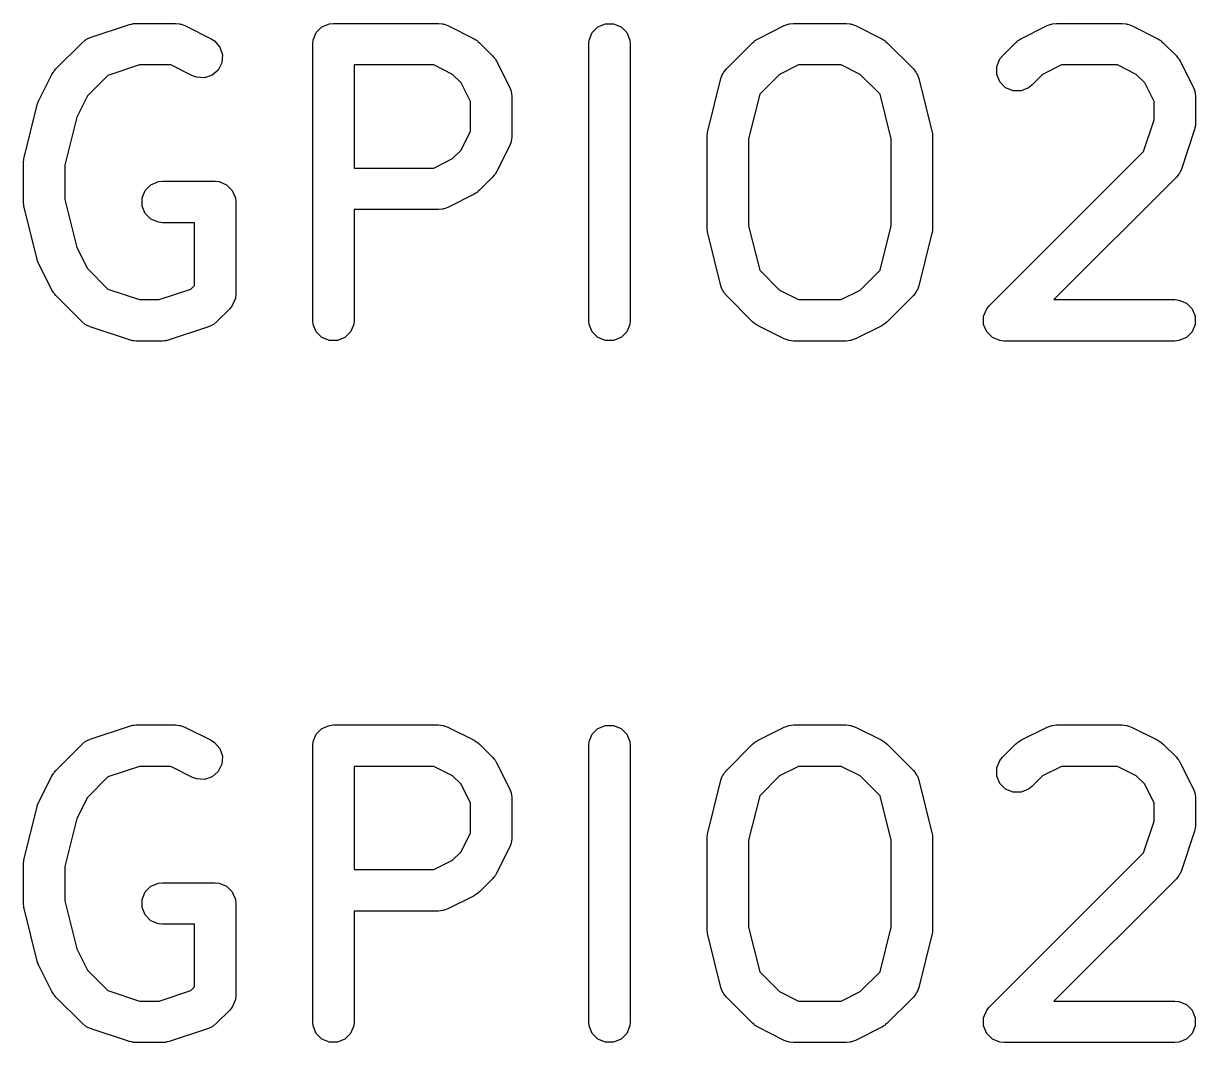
# Model space of a CAD drawing. Extents: x 19.8 to 98.9, y -129.1 to -67.1.
# Drawn here: x 74.288 to 78.533, y -120.41 to -116.72 of the extents above; entities that cross this region are included whole.
import ezdxf

# ---------------------------------------------------------------- set-up
doc = ezdxf.new("R2010")
doc.units = 0
doc.layers.add('BLACK', color=7, linetype='CONTINUOUS')

msp = doc.modelspace()

# ---------------------------------------------------------------- linework, layer by layer
at = {"layer": 'BLACK', "linetype": 'CONTINUOUS'}
for p, q in [((74.52998, -116.771287), (74.672836, -116.723668)), ((74.672836, -116.723668), (74.680091, -116.722018)), ((74.680091, -116.722018), (74.681922, -116.72126)), ((74.681922, -116.72126), (74.684575, -116.720998)), ((74.684575, -116.720998), (74.687173, -116.720408)), ((74.687173, -116.720408), (74.689147, -116.720548)), ((74.689147, -116.720548), (74.696554, -116.719819)), ((74.696554, -116.719819), (74.839411, -116.719819)), ((74.839411, -116.719819), (74.854043, -116.72126)), ((74.854043, -116.72126), (74.856532, -116.722291)), ((74.856532, -116.722291), (74.85922, -116.722482)), ((74.85922, -116.722482), (74.872952, -116.727737)), ((74.872952, -116.727737), (74.96819, -116.775356)), ((75.34848, -116.753151), (75.369172, -116.732459)), ((75.369172, -116.732459), (75.396208, -116.72126)), ((75.396208, -116.72126), (75.41084, -116.719819)), ((75.41084, -116.719819), (75.791792, -116.719819)), ((75.791792, -116.719819), (75.806424, -116.72126)), ((75.806424, -116.72126), (75.808913, -116.722291)), ((75.808913, -116.722291), (75.811601, -116.722482)), ((75.811601, -116.722482), (75.825333, -116.727737)), ((75.825333, -116.727737), (75.920571, -116.775356)), ((76.34848, -116.753151), (76.369172, -116.732459)), ((76.369172, -116.732459), (76.396208, -116.72126)), ((76.396208, -116.72126), (76.425472, -116.72126)), ((76.425472, -116.72126), (76.452508, -116.732459)), ((76.452508, -116.732459), (76.4732, -116.753151)), ((76.948727, -116.775356), (77.043965, -116.727737)), ((77.043965, -116.727737), (77.057696, -116.722482)), ((77.057696, -116.722482), (77.060385, -116.72229)), ((77.060385, -116.72229), (77.062874, -116.72126)), ((77.062874, -116.72126), (77.077506, -116.719819)), ((77.077506, -116.719819), (77.267982, -116.719819)), ((77.267982, -116.719819), (77.282614, -116.72126)), ((77.282614, -116.72126), (77.285103, -116.722291)), ((77.285103, -116.722291), (77.287791, -116.722482)), ((77.287791, -116.722482), (77.301523, -116.727737)), ((77.301523, -116.727737), (77.396761, -116.775356)), ((77.901108, -116.775356), (77.996346, -116.727737)), ((77.996346, -116.727737), (78.010077, -116.722482)), ((78.010077, -116.722482), (78.012766, -116.72229)), ((78.012766, -116.72229), (78.015255, -116.72126)), ((78.015255, -116.72126), (78.029887, -116.719819)), ((78.029887, -116.719819), (78.267982, -116.719819)), ((78.267982, -116.719819), (78.282614, -116.72126)), ((78.282614, -116.72126), (78.285103, -116.722291)), ((78.285103, -116.722291), (78.287791, -116.722482)), ((78.287791, -116.722482), (78.301523, -116.727737)), ((78.301523, -116.727737), (78.396761, -116.775356)), ((74.500664, -116.789405), (74.512029, -116.780077)), ((74.512029, -116.780077), (74.514519, -116.779045)), ((74.514519, -116.779045), (74.516554, -116.777281)), ((74.516554, -116.777281), (74.52998, -116.771287)), ((74.96819, -116.775356), (74.980633, -116.783188)), ((74.980633, -116.783188), (74.999806, -116.805296)), ((75.33584, -116.794819), (75.337281, -116.780187)), ((75.337281, -116.780187), (75.34848, -116.753151)), ((75.920571, -116.775356), (75.92687, -116.77932)), ((75.92687, -116.77932), (75.928698, -116.780078)), ((75.928698, -116.780078), (75.930754, -116.781766)), ((75.930754, -116.781766), (75.933014, -116.783188)), ((75.933014, -116.783188), (75.934313, -116.784686)), ((75.934313, -116.784686), (75.940063, -116.789405)), ((76.33584, -116.794819), (76.337281, -116.780187)), ((76.337281, -116.780187), (76.34848, -116.753151)), ((76.4732, -116.753151), (76.484399, -116.780187)), ((76.484399, -116.780187), (76.48584, -116.794819)), ((76.929235, -116.789405), (76.934985, -116.784684)), ((76.934985, -116.784684), (76.936284, -116.783188)), ((76.936284, -116.783188), (76.938538, -116.781768)), ((76.938538, -116.781768), (76.9406, -116.780077)), ((76.9406, -116.780077), (76.942432, -116.779318)), ((76.942432, -116.779318), (76.948727, -116.775356)), ((77.396761, -116.775356), (77.40306, -116.77932)), ((77.40306, -116.77932), (77.404888, -116.780078)), ((77.404888, -116.780078), (77.406944, -116.781766)), ((77.406944, -116.781766), (77.409204, -116.783188)), ((77.409204, -116.783188), (77.410503, -116.784686)), ((77.410503, -116.784686), (77.416253, -116.789405)), ((77.881616, -116.789405), (77.887365, -116.784686)), ((77.887365, -116.784686), (77.888665, -116.783188)), ((77.888665, -116.783188), (77.890924, -116.781766)), ((77.890924, -116.781766), (77.892981, -116.780078)), ((77.892981, -116.780078), (77.894808, -116.77932)), ((77.894808, -116.77932), (77.901108, -116.775356)), ((78.396761, -116.775356), (78.40306, -116.77932)), ((78.40306, -116.77932), (78.404888, -116.780078)), ((78.404888, -116.780078), (78.406944, -116.781766)), ((78.406944, -116.781766), (78.409204, -116.783188)), ((78.409204, -116.783188), (78.410503, -116.784686)), ((78.410503, -116.784686), (78.416253, -116.789405)), ((74.405426, -116.884643), (74.500664, -116.789405)), ((74.999806, -116.805296), (75.00906, -116.833057)), ((75.33584, -117.794819), (75.33584, -116.794819)), ((75.940063, -116.789405), (75.987682, -116.837024)), ((76.33584, -117.794819), (76.33584, -116.794819)), ((76.48584, -116.794819), (76.48584, -117.794819)), ((76.833997, -116.884643), (76.929235, -116.789405)), ((77.416253, -116.789405), (77.511491, -116.884643)), ((77.833997, -116.837024), (77.881616, -116.789405)), ((78.416253, -116.789405), (78.463872, -116.837024)), ((74.708724, -116.869819), (74.594211, -116.90799)), ((74.821706, -116.869819), (74.708724, -116.869819)), ((74.901108, -116.90952), (74.821706, -116.869819)), ((75.006986, -116.862247), (74.993898, -116.888422)), ((75.00906, -116.833057), (75.006986, -116.862247)), ((75.774087, -116.869819), (75.48584, -116.869819)), ((75.48584, -116.869819), (75.48584, -117.243628)), ((75.842603, -116.904077), (75.774087, -116.869819)), ((75.987682, -116.837024), (75.9924, -116.842773)), ((75.9924, -116.842773), (75.993899, -116.844073)), ((75.993899, -116.844073), (75.99532, -116.846332)), ((75.99532, -116.846332), (75.997009, -116.848389)), ((75.997009, -116.848389), (75.997766, -116.850216)), ((75.997766, -116.850216), (76.001731, -116.856516)), ((76.001731, -116.856516), (76.04935, -116.951754)), ((77.095211, -116.869819), (77.026695, -116.904077)), ((77.250277, -116.869819), (77.095211, -116.869819)), ((77.318793, -116.904077), (77.250277, -116.869819)), ((77.813471, -116.875426), (77.82467, -116.848389)), ((77.82467, -116.848389), (77.833997, -116.837024)), ((78.047592, -116.869819), (77.979076, -116.904077)), ((78.250277, -116.869819), (78.047592, -116.869819)), ((78.318793, -116.904077), (78.250277, -116.869819)), ((78.463872, -116.837024), (78.46859, -116.842773)), ((78.46859, -116.842773), (78.470089, -116.844073)), ((78.470089, -116.844073), (78.47151, -116.846332)), ((78.47151, -116.846332), (78.473199, -116.848389)), ((78.473199, -116.848389), (78.473956, -116.850216)), ((78.473956, -116.850216), (78.477921, -116.856516)), ((78.477921, -116.856516), (78.52554, -116.951754)), ((74.343758, -116.999373), (74.391377, -116.904135)), ((74.391377, -116.904135), (74.395341, -116.897835)), ((74.395341, -116.897835), (74.396099, -116.896008)), ((74.396099, -116.896008), (74.397787, -116.893951)), ((74.397787, -116.893951), (74.399209, -116.891692)), ((74.399209, -116.891692), (74.400707, -116.890392)), ((74.400707, -116.890392), (74.405426, -116.884643)), ((74.594211, -116.90799), (74.520098, -116.982103)), ((74.914839, -116.914775), (74.901108, -116.90952)), ((74.971791, -116.907595), (74.944029, -116.916849)), ((74.993898, -116.888422), (74.971791, -116.907595)), ((75.87301, -116.934484), (75.842603, -116.904077)), ((76.814269, -116.919486), (76.819216, -116.90564)), ((76.819216, -116.90564), (76.822536, -116.901158)), ((76.822536, -116.901158), (76.82467, -116.896008)), ((76.82467, -116.896008), (76.833997, -116.884643)), ((77.026695, -116.904077), (76.954752, -116.976019)), ((77.390735, -116.976019), (77.318793, -116.904077)), ((77.511491, -116.884643), (77.520819, -116.896008)), ((77.520819, -116.896008), (77.522953, -116.901161)), ((77.522953, -116.901161), (77.526272, -116.90564)), ((77.526272, -116.90564), (77.531219, -116.919486)), ((77.813471, -116.904688), (77.813471, -116.875426)), ((77.82467, -116.931725), (77.813471, -116.904688)), ((77.979076, -116.904077), (77.940063, -116.94309)), ((78.3492, -116.934484), (78.318793, -116.904077)), ((74.944029, -116.916849), (74.914839, -116.914775)), ((75.907268, -117.003), (75.87301, -116.934484)), ((76.04935, -116.951754), (76.054605, -116.965485)), ((76.76665, -117.109962), (76.814269, -116.919486)), ((77.531219, -116.919486), (77.578838, -117.109962)), ((77.845362, -116.952417), (77.82467, -116.931725)), ((77.872399, -116.963616), (77.845362, -116.952417)), ((77.928698, -116.952417), (77.901661, -116.963616)), ((77.940063, -116.94309), (77.928698, -116.952417)), ((78.383458, -117.003), (78.3492, -116.934484)), ((78.52554, -116.951754), (78.530795, -116.965485)), ((74.520098, -116.982103), (74.481604, -117.05909)), ((76.054605, -116.965485), (76.054796, -116.968174)), ((76.054796, -116.968174), (76.055827, -116.970663)), ((76.055827, -116.970663), (76.057268, -116.985295)), ((76.057268, -116.985295), (76.057268, -117.128152)), ((76.954752, -116.976019), (76.914411, -117.137386)), ((77.431077, -117.137386), (77.390735, -116.976019)), ((77.901661, -116.963616), (77.872399, -116.963616)), ((78.530795, -116.965485), (78.530986, -116.968174)), ((78.530986, -116.968174), (78.532017, -116.970663)), ((78.532017, -116.970663), (78.533458, -116.985295)), ((78.533458, -116.985295), (78.533458, -117.080533)), ((74.29046, -117.2052), (74.338079, -117.014724)), ((74.338079, -117.014724), (74.338464, -117.013644)), ((74.338464, -117.013644), (74.338503, -117.013105)), ((74.338503, -117.013105), (74.34084, -117.006997)), ((74.34084, -117.006997), (74.343026, -117.000878)), ((74.343026, -117.000878), (74.343348, -117.000442)), ((74.343348, -117.000442), (74.343758, -116.999373)), ((75.907268, -117.110447), (75.907268, -117.003)), ((78.383458, -117.068363), (78.383458, -117.003)), ((74.481604, -117.05909), (74.438221, -117.232624)), ((78.345286, -117.182876), (78.383458, -117.068363)), ((78.533458, -117.080533), (78.532728, -117.087939)), ((75.87301, -117.178963), (75.907268, -117.110447)), ((76.764411, -117.128152), (76.764662, -117.125598)), ((76.7645, -117.124506), (76.765309, -117.119032)), ((76.764662, -117.125598), (76.7645, -117.124506)), ((76.765309, -117.119032), (76.765852, -117.11352)), ((76.765852, -117.11352), (76.766274, -117.112498)), ((76.766274, -117.112498), (76.76665, -117.109962)), ((77.578838, -117.109962), (77.579213, -117.112498)), ((77.579213, -117.112498), (77.579636, -117.11352)), ((77.579636, -117.11352), (77.580178, -117.119032)), ((77.580178, -117.119032), (77.580988, -117.124506)), ((77.580988, -117.124506), (77.580825, -117.125598)), ((77.580825, -117.125598), (77.581077, -117.128152)), ((78.529609, -117.104251), (78.48199, -117.247107)), ((78.531258, -117.096995), (78.529609, -117.104251)), ((78.532017, -117.095165), (78.531258, -117.096995)), ((78.532278, -117.092511), (78.532017, -117.095165)), ((78.532869, -117.089914), (78.532278, -117.092511)), ((78.532728, -117.087939), (78.532869, -117.089914)), ((76.04935, -117.161693), (76.001731, -117.256931)), ((76.054605, -117.147962), (76.04935, -117.161693)), ((76.054796, -117.145272), (76.054605, -117.147962)), ((76.055827, -117.142784), (76.054796, -117.145272)), ((76.057268, -117.128152), (76.055827, -117.142784)), ((76.764411, -117.461485), (76.764411, -117.128152)), ((76.914411, -117.137386), (76.914411, -117.452251)), ((77.431077, -117.452251), (77.431077, -117.137386)), ((77.581077, -117.128152), (77.581077, -117.461485)), ((74.289119, -117.21427), (74.289662, -117.208758)), ((74.289662, -117.208758), (74.290084, -117.207736)), ((74.290084, -117.207736), (74.29046, -117.2052)), ((75.774087, -117.243628), (75.842603, -117.20937)), ((75.842603, -117.20937), (75.87301, -117.178963)), ((77.786378, -117.741786), (78.345286, -117.182876)), ((74.288221, -117.22339), (74.288472, -117.220836)), ((74.288221, -117.366247), (74.288221, -117.22339)), ((74.28831, -117.219744), (74.289119, -117.21427)), ((74.288472, -117.220836), (74.28831, -117.219744)), ((74.438221, -117.232624), (74.438221, -117.357013)), ((75.48584, -117.243628), (75.774087, -117.243628)), ((78.48199, -117.247107), (78.475996, -117.260533)), ((74.750124, -117.303887), (74.77716, -117.292688)), ((74.77716, -117.292688), (74.791792, -117.291247)), ((74.791792, -117.291247), (74.982268, -117.291247)), ((74.982268, -117.291247), (74.9969, -117.292688)), ((74.9969, -117.292688), (75.023936, -117.303887)), ((75.987682, -117.276423), (75.940063, -117.324042)), ((75.9924, -117.270673), (75.987682, -117.276423)), ((75.993899, -117.269374), (75.9924, -117.270673)), ((75.99532, -117.267114), (75.993899, -117.269374)), ((75.997009, -117.265058), (75.99532, -117.267114)), ((75.997766, -117.26323), (75.997009, -117.265058)), ((76.001731, -117.256931), (75.997766, -117.26323)), ((78.463872, -117.276423), (78.020477, -117.719819)), ((78.4732, -117.265058), (78.463872, -117.276423)), ((78.474231, -117.262567), (78.4732, -117.265058)), ((78.475996, -117.260533), (78.474231, -117.262567)), ((74.718233, -117.351615), (74.729432, -117.324579)), ((74.729432, -117.324579), (74.750124, -117.303887)), ((75.023936, -117.303887), (75.044628, -117.324579)), ((75.044628, -117.324579), (75.055827, -117.351615)), ((75.920571, -117.338091), (75.825333, -117.38571)), ((75.92687, -117.334126), (75.920571, -117.338091)), ((75.928698, -117.333369), (75.92687, -117.334126)), ((75.930754, -117.33168), (75.928698, -117.333369)), ((75.933014, -117.330259), (75.930754, -117.33168)), ((75.934313, -117.32876), (75.933014, -117.330259)), ((75.940063, -117.324042), (75.934313, -117.32876)), ((74.288472, -117.3688), (74.288221, -117.366247)), ((74.28831, -117.369893), (74.288472, -117.3688)), ((74.289119, -117.375366), (74.28831, -117.369893)), ((74.289662, -117.380879), (74.289119, -117.375366)), ((74.438221, -117.357013), (74.481604, -117.530547)), ((74.718233, -117.380879), (74.718233, -117.351615)), ((75.055827, -117.351615), (75.057268, -117.366247)), ((75.057268, -117.366247), (75.057268, -117.69958)), ((74.290084, -117.3819), (74.289662, -117.380879)), ((74.29046, -117.384437), (74.290084, -117.3819)), ((74.338079, -117.574913), (74.29046, -117.384437)), ((74.729432, -117.407915), (74.718233, -117.380879)), ((74.750124, -117.428607), (74.729432, -117.407915)), ((75.791792, -117.393628), (75.48584, -117.393628)), ((75.48584, -117.393628), (75.48584, -117.794819)), ((75.806424, -117.392187), (75.791792, -117.393628)), ((75.808913, -117.391155), (75.806424, -117.392187)), ((75.811601, -117.390965), (75.808913, -117.391155)), ((75.825333, -117.38571), (75.811601, -117.390965)), ((74.77716, -117.439806), (74.750124, -117.428607)), ((74.791792, -117.441247), (74.77716, -117.439806)), ((74.907268, -117.441247), (74.791792, -117.441247)), ((74.907268, -117.668514), (74.907268, -117.441247)), ((76.764662, -117.464038), (76.764411, -117.461485)), ((76.7645, -117.465131), (76.764662, -117.464038)), ((76.765309, -117.470604), (76.7645, -117.465131)), ((76.914411, -117.452251), (76.954752, -117.613617)), ((77.390735, -117.613617), (77.431077, -117.452251)), ((77.580988, -117.465131), (77.580178, -117.470604)), ((77.581077, -117.461485), (77.580825, -117.464038)), ((77.580825, -117.464038), (77.580988, -117.465131)), ((76.765852, -117.476117), (76.765309, -117.470604)), ((76.766274, -117.477138), (76.765852, -117.476117)), ((76.76665, -117.479675), (76.766274, -117.477138)), ((76.814269, -117.670151), (76.76665, -117.479675)), ((77.578838, -117.479675), (77.531219, -117.670151)), ((77.579213, -117.477138), (77.578838, -117.479675)), ((77.579636, -117.476117), (77.579213, -117.477138)), ((77.580178, -117.470604), (77.579636, -117.476117)), ((74.481604, -117.530547), (74.520098, -117.607534)), ((74.338464, -117.575992), (74.338079, -117.574913)), ((74.338503, -117.576532), (74.338464, -117.575992)), ((74.34083, -117.582613), (74.338503, -117.576532)), ((74.343026, -117.588759), (74.34083, -117.582613)), ((74.343348, -117.589194), (74.343026, -117.588759)), ((74.343758, -117.590264), (74.343348, -117.589194)), ((74.391377, -117.685502), (74.343758, -117.590264)), ((74.520098, -117.607534), (74.594211, -117.681648)), ((76.954752, -117.613617), (77.026695, -117.685561)), ((77.318792, -117.685561), (77.390735, -117.613617)), ((74.894135, -117.681647), (74.907268, -117.668514)), ((76.819216, -117.683997), (76.814269, -117.670151)), ((77.531219, -117.670151), (77.526272, -117.683997)), ((74.39534, -117.691798), (74.391377, -117.685502)), ((74.396098, -117.693628), (74.39534, -117.691798)), ((74.397787, -117.695686), (74.396098, -117.693628)), ((74.399209, -117.697945), (74.397787, -117.695686)), ((74.400707, -117.699244), (74.399209, -117.697945)), ((74.405426, -117.704994), (74.400707, -117.699244)), ((74.500664, -117.800233), (74.405426, -117.704994)), ((74.594211, -117.681648), (74.708724, -117.719819)), ((74.708724, -117.719819), (74.779622, -117.719819)), ((74.779622, -117.719819), (74.894135, -117.681647)), ((75.055827, -117.714212), (75.052367, -117.722565)), ((75.057268, -117.69958), (75.055827, -117.714212)), ((76.822535, -117.688476), (76.819216, -117.683997)), ((76.824669, -117.693628), (76.822535, -117.688476)), ((76.833997, -117.704994), (76.824669, -117.693628)), ((76.929235, -117.800233), (76.833997, -117.704994)), ((77.026695, -117.685561), (77.095211, -117.719819)), ((77.095211, -117.719819), (77.250277, -117.719819)), ((77.250277, -117.719819), (77.318792, -117.685561)), ((77.511492, -117.704993), (77.416253, -117.800233)), ((77.520819, -117.693628), (77.511492, -117.704993)), ((77.522952, -117.688476), (77.520819, -117.693628)), ((77.526272, -117.683997), (77.522952, -117.688476)), ((78.020477, -117.719819), (78.458458, -117.719819)), ((78.458458, -117.719819), (78.47309, -117.72126)), ((75.035301, -117.752613), (74.987683, -117.800232)), ((75.044629, -117.741247), (75.035301, -117.752613)), ((75.052367, -117.722565), (75.044629, -117.741247)), ((77.765852, -117.780187), (77.777051, -117.753151)), ((77.777051, -117.753151), (77.786378, -117.741786)), ((78.47309, -117.72126), (78.500126, -117.732459)), ((78.500126, -117.732459), (78.520818, -117.753151)), ((78.520818, -117.753151), (78.532017, -117.780187)), ((74.512029, -117.809561), (74.500664, -117.800233)), ((74.987683, -117.800232), (74.976317, -117.80956)), ((75.337281, -117.809451), (75.33584, -117.794819)), ((75.48584, -117.794819), (75.484399, -117.809451)), ((76.337281, -117.809451), (76.33584, -117.794819)), ((76.48584, -117.794819), (76.484399, -117.809451)), ((76.934985, -117.804953), (76.929235, -117.800233)), ((76.936284, -117.80645), (76.934985, -117.804953)), ((77.410503, -117.804951), (77.409204, -117.80645)), ((77.416253, -117.800233), (77.410503, -117.804951)), ((77.765852, -117.809451), (77.765852, -117.780187)), ((78.532017, -117.780187), (78.532017, -117.809451)), ((74.514519, -117.810592), (74.512029, -117.809561)), ((74.516554, -117.812357), (74.514519, -117.810592)), ((74.52998, -117.818351), (74.516554, -117.812357)), ((74.672836, -117.86597), (74.52998, -117.818351)), ((74.958366, -117.818351), (74.815509, -117.86597)), ((74.971791, -117.812357), (74.958366, -117.818351)), ((74.973826, -117.810591), (74.971791, -117.812357)), ((74.976317, -117.80956), (74.973826, -117.810591)), ((75.34848, -117.836487), (75.337281, -117.809451)), ((75.369172, -117.857179), (75.34848, -117.836487)), ((75.4732, -117.836487), (75.452508, -117.857179)), ((75.484399, -117.809451), (75.4732, -117.836487)), ((76.34848, -117.836487), (76.337281, -117.809451)), ((76.369172, -117.857179), (76.34848, -117.836487)), ((76.4732, -117.836487), (76.452508, -117.857179)), ((76.484399, -117.809451), (76.4732, -117.836487)), ((76.938538, -117.807869), (76.936284, -117.80645)), ((76.9406, -117.809561), (76.938538, -117.807869)), ((76.942432, -117.810319), (76.9406, -117.809561)), ((76.948727, -117.814282), (76.942432, -117.810319)), ((77.043965, -117.861901), (76.948727, -117.814282)), ((77.396761, -117.814282), (77.301523, -117.861901)), ((77.40306, -117.810317), (77.396761, -117.814282)), ((77.404888, -117.80956), (77.40306, -117.810317)), ((77.406944, -117.807871), (77.404888, -117.80956)), ((77.409204, -117.80645), (77.406944, -117.807871)), ((77.777051, -117.836487), (77.765852, -117.809451)), ((77.797743, -117.857179), (77.777051, -117.836487)), ((78.520818, -117.836487), (78.500126, -117.857179)), ((78.532017, -117.809451), (78.520818, -117.836487)), ((74.680091, -117.867619), (74.672836, -117.86597)), ((74.681922, -117.868378), (74.680091, -117.867619)), ((74.684575, -117.868639), (74.681922, -117.868378)), ((74.687173, -117.86923), (74.684575, -117.868639)), ((74.689147, -117.869089), (74.687173, -117.86923)), ((74.696554, -117.869819), (74.689147, -117.869089)), ((74.791792, -117.869819), (74.696554, -117.869819)), ((74.799197, -117.869089), (74.791792, -117.869819)), ((74.801172, -117.86923), (74.799197, -117.869089)), ((74.803769, -117.868639), (74.801172, -117.86923)), ((74.806424, -117.868378), (74.803769, -117.868639)), ((74.808255, -117.867619), (74.806424, -117.868378)), ((74.815509, -117.86597), (74.808255, -117.867619)), ((75.396208, -117.868378), (75.369172, -117.857179)), ((75.425472, -117.868378), (75.396208, -117.868378)), ((75.452508, -117.857179), (75.425472, -117.868378)), ((76.396208, -117.868378), (76.369172, -117.857179)), ((76.425472, -117.868378), (76.396208, -117.868378)), ((76.452508, -117.857179), (76.425472, -117.868378)), ((77.057696, -117.867156), (77.043965, -117.861901)), ((77.060385, -117.867347), (77.057696, -117.867156)), ((77.062874, -117.868378), (77.060385, -117.867347)), ((77.077506, -117.869819), (77.062874, -117.868378)), ((77.267982, -117.869819), (77.077506, -117.869819)), ((77.282614, -117.868378), (77.267982, -117.869819)), ((77.285103, -117.867346), (77.282614, -117.868378)), ((77.287791, -117.867156), (77.285103, -117.867346)), ((77.301523, -117.861901), (77.287791, -117.867156)), ((77.824779, -117.868378), (77.797743, -117.857179)), ((77.839411, -117.869819), (77.824779, -117.868378)), ((78.458458, -117.869819), (77.839411, -117.869819)), ((78.47309, -117.868378), (78.458458, -117.869819)), ((78.500126, -117.857179), (78.47309, -117.868378)), ((74.52998, -119.311287), (74.672836, -119.263668)), ((74.672836, -119.263668), (74.680091, -119.262018)), ((74.680091, -119.262018), (74.681922, -119.26126)), ((74.681922, -119.26126), (74.684575, -119.260998)), ((74.684575, -119.260998), (74.687173, -119.260408)), ((74.687173, -119.260408), (74.689147, -119.260548)), ((74.689147, -119.260548), (74.696554, -119.259819)), ((74.696554, -119.259819), (74.839411, -119.259819)), ((74.839411, -119.259819), (74.854043, -119.26126)), ((74.854043, -119.26126), (74.856532, -119.262291)), ((74.856532, -119.262291), (74.85922, -119.262482)), ((74.85922, -119.262482), (74.872952, -119.267737)), ((74.872952, -119.267737), (74.96819, -119.315356)), ((75.34848, -119.293151), (75.369172, -119.272459)), ((75.369172, -119.272459), (75.396208, -119.26126)), ((75.396208, -119.26126), (75.41084, -119.259819)), ((75.41084, -119.259819), (75.791792, -119.259819)), ((75.791792, -119.259819), (75.806424, -119.26126)), ((75.806424, -119.26126), (75.808913, -119.262291)), ((75.808913, -119.262291), (75.811601, -119.262482)), ((75.811601, -119.262482), (75.825333, -119.267737)), ((75.825333, -119.267737), (75.920571, -119.315356)), ((76.34848, -119.293151), (76.369172, -119.272459)), ((76.369172, -119.272459), (76.396208, -119.26126)), ((76.396208, -119.26126), (76.425472, -119.26126)), ((76.425472, -119.26126), (76.452508, -119.272459)), ((76.452508, -119.272459), (76.4732, -119.293151)), ((76.948727, -119.315356), (77.043965, -119.267737)), ((77.043965, -119.267737), (77.057696, -119.262482)), ((77.057696, -119.262482), (77.060385, -119.26229)), ((77.060385, -119.26229), (77.062874, -119.26126)), ((77.062874, -119.26126), (77.077506, -119.259819)), ((77.077506, -119.259819), (77.267982, -119.259819)), ((77.267982, -119.259819), (77.282614, -119.26126)), ((77.282614, -119.26126), (77.285103, -119.262291)), ((77.285103, -119.262291), (77.287791, -119.262482)), ((77.287791, -119.262482), (77.301523, -119.267737)), ((77.301523, -119.267737), (77.396761, -119.315356)), ((77.901108, -119.315356), (77.996346, -119.267737)), ((77.996346, -119.267737), (78.010077, -119.262482)), ((78.010077, -119.262482), (78.012766, -119.26229)), ((78.012766, -119.26229), (78.015255, -119.26126)), ((78.015255, -119.26126), (78.029887, -119.259819)), ((78.029887, -119.259819), (78.267982, -119.259819)), ((78.267982, -119.259819), (78.282614, -119.26126)), ((78.282614, -119.26126), (78.285103, -119.262291)), ((78.285103, -119.262291), (78.287791, -119.262482)), ((78.287791, -119.262482), (78.301523, -119.267737)), ((78.301523, -119.267737), (78.396761, -119.315356)), ((74.405426, -119.424643), (74.500664, -119.329405)), ((74.500664, -119.329405), (74.512029, -119.320077)), ((74.512029, -119.320077), (74.514519, -119.319045)), ((74.514519, -119.319045), (74.516554, -119.317281)), ((74.516554, -119.317281), (74.52998, -119.311287)), ((74.96819, -119.315356), (74.980633, -119.323188)), ((74.980633, -119.323188), (74.999806, -119.345296)), ((75.33584, -119.334819), (75.337281, -119.320187)), ((75.337281, -119.320187), (75.34848, -119.293151)), ((75.920571, -119.315356), (75.92687, -119.31932)), ((75.92687, -119.31932), (75.928698, -119.320078)), ((75.928698, -119.320078), (75.930754, -119.321766)), ((75.930754, -119.321766), (75.933014, -119.323188)), ((75.933014, -119.323188), (75.934313, -119.324686)), ((75.934313, -119.324686), (75.940063, -119.329405)), ((75.940063, -119.329405), (75.987682, -119.377024)), ((76.33584, -119.334819), (76.337281, -119.320187)), ((76.337281, -119.320187), (76.34848, -119.293151)), ((76.4732, -119.293151), (76.484399, -119.320187)), ((76.484399, -119.320187), (76.48584, -119.334819)), ((76.833997, -119.424643), (76.929235, -119.329405)), ((76.929235, -119.329405), (76.934985, -119.324684)), ((76.934985, -119.324684), (76.936284, -119.323188)), ((76.936284, -119.323188), (76.938538, -119.321768)), ((76.938538, -119.321768), (76.9406, -119.320077)), ((76.9406, -119.320077), (76.942432, -119.319318)), ((76.942432, -119.319318), (76.948727, -119.315356)), ((77.396761, -119.315356), (77.40306, -119.31932)), ((77.40306, -119.31932), (77.404888, -119.320078)), ((77.404888, -119.320078), (77.406944, -119.321766)), ((77.406944, -119.321766), (77.409204, -119.323188)), ((77.409204, -119.323188), (77.410503, -119.324686)), ((77.410503, -119.324686), (77.416253, -119.329405)), ((77.416253, -119.329405), (77.511491, -119.424643)), ((77.833997, -119.377024), (77.881616, -119.329405)), ((77.881616, -119.329405), (77.887365, -119.324686)), ((77.887365, -119.324686), (77.888665, -119.323188)), ((77.888665, -119.323188), (77.890924, -119.321766)), ((77.890924, -119.321766), (77.892981, -119.320078)), ((77.892981, -119.320078), (77.894808, -119.31932)), ((77.894808, -119.31932), (77.901108, -119.315356)), ((78.396761, -119.315356), (78.40306, -119.31932)), ((78.40306, -119.31932), (78.404888, -119.320078)), ((78.404888, -119.320078), (78.406944, -119.321766)), ((78.406944, -119.321766), (78.409204, -119.323188)), ((78.409204, -119.323188), (78.410503, -119.324686)), ((78.410503, -119.324686), (78.416253, -119.329405)), ((78.416253, -119.329405), (78.463872, -119.377024)), ((74.999806, -119.345296), (75.00906, -119.373057)), ((75.00906, -119.373057), (75.006986, -119.402247)), ((75.33584, -120.334819), (75.33584, -119.334819)), ((76.33584, -120.334819), (76.33584, -119.334819)), ((76.48584, -119.334819), (76.48584, -120.334819)), ((74.708724, -119.409819), (74.594211, -119.44799)), ((74.821706, -119.409819), (74.708724, -119.409819)), ((74.901108, -119.44952), (74.821706, -119.409819)), ((75.006986, -119.402247), (74.993898, -119.428422)), ((75.774087, -119.409819), (75.48584, -119.409819)), ((75.48584, -119.409819), (75.48584, -119.783628)), ((75.842603, -119.444077), (75.774087, -119.409819)), ((75.987682, -119.377024), (75.9924, -119.382773)), ((75.9924, -119.382773), (75.993899, -119.384073)), ((75.993899, -119.384073), (75.99532, -119.386332)), ((75.99532, -119.386332), (75.997009, -119.388389)), ((75.997009, -119.388389), (75.997766, -119.390216)), ((75.997766, -119.390216), (76.001731, -119.396516)), ((76.001731, -119.396516), (76.04935, -119.491754)), ((77.095211, -119.409819), (77.026695, -119.444077)), ((77.250277, -119.409819), (77.095211, -119.409819)), ((77.318793, -119.444077), (77.250277, -119.409819)), ((77.813471, -119.415426), (77.82467, -119.388389)), ((77.813471, -119.444688), (77.813471, -119.415426)), ((77.82467, -119.388389), (77.833997, -119.377024)), ((78.047592, -119.409819), (77.979076, -119.444077)), ((78.250277, -119.409819), (78.047592, -119.409819)), ((78.318793, -119.444077), (78.250277, -119.409819)), ((78.463872, -119.377024), (78.46859, -119.382773)), ((78.46859, -119.382773), (78.470089, -119.384073)), ((78.470089, -119.384073), (78.47151, -119.386332)), ((78.47151, -119.386332), (78.473199, -119.388389)), ((78.473199, -119.388389), (78.473956, -119.390216)), ((78.473956, -119.390216), (78.477921, -119.396516)), ((78.477921, -119.396516), (78.52554, -119.491754)), ((74.343758, -119.539373), (74.391377, -119.444135)), ((74.391377, -119.444135), (74.395341, -119.437835)), ((74.395341, -119.437835), (74.396099, -119.436008)), ((74.396099, -119.436008), (74.397787, -119.433951)), ((74.397787, -119.433951), (74.399209, -119.431692)), ((74.399209, -119.431692), (74.400707, -119.430392)), ((74.400707, -119.430392), (74.405426, -119.424643)), ((74.594211, -119.44799), (74.520098, -119.522103)), ((74.914839, -119.454775), (74.901108, -119.44952)), ((74.944029, -119.456849), (74.914839, -119.454775)), ((74.971791, -119.447595), (74.944029, -119.456849)), ((74.993898, -119.428422), (74.971791, -119.447595)), ((75.87301, -119.474484), (75.842603, -119.444077)), ((76.76665, -119.649962), (76.814269, -119.459486)), ((76.814269, -119.459486), (76.819216, -119.44564)), ((76.819216, -119.44564), (76.822536, -119.441158)), ((76.822536, -119.441158), (76.82467, -119.436008)), ((76.82467, -119.436008), (76.833997, -119.424643)), ((77.026695, -119.444077), (76.954752, -119.516019)), ((77.390735, -119.516019), (77.318793, -119.444077)), ((77.511491, -119.424643), (77.520819, -119.436008)), ((77.520819, -119.436008), (77.522953, -119.441161)), ((77.522953, -119.441161), (77.526272, -119.44564)), ((77.526272, -119.44564), (77.531219, -119.459486)), ((77.531219, -119.459486), (77.578838, -119.649962)), ((77.82467, -119.471725), (77.813471, -119.444688)), ((77.979076, -119.444077), (77.940063, -119.48309)), ((78.3492, -119.474484), (78.318793, -119.444077)), ((75.907268, -119.543), (75.87301, -119.474484)), ((76.04935, -119.491754), (76.054605, -119.505485)), ((77.845362, -119.492417), (77.82467, -119.471725)), ((77.872399, -119.503616), (77.845362, -119.492417)), ((77.928698, -119.492417), (77.901661, -119.503616)), ((77.940063, -119.48309), (77.928698, -119.492417)), ((78.383458, -119.543), (78.3492, -119.474484)), ((78.52554, -119.491754), (78.530795, -119.505485)), ((74.34083, -119.547023), (74.343026, -119.540878)), ((74.343026, -119.540878), (74.343348, -119.540442)), ((74.343348, -119.540442), (74.343758, -119.539373)), ((74.520098, -119.522103), (74.481604, -119.59909)), ((75.907268, -119.650447), (75.907268, -119.543)), ((76.054605, -119.505485), (76.054796, -119.508174)), ((76.054796, -119.508174), (76.055827, -119.510663)), ((76.055827, -119.510663), (76.057268, -119.525295)), ((76.057268, -119.525295), (76.057268, -119.668152)), ((76.954752, -119.516019), (76.914411, -119.677386)), ((77.431077, -119.677386), (77.390735, -119.516019)), ((77.901661, -119.503616), (77.872399, -119.503616)), ((78.383458, -119.608363), (78.383458, -119.543)), ((78.530795, -119.505485), (78.530986, -119.508174)), ((78.530986, -119.508174), (78.532017, -119.510663)), ((78.532017, -119.510663), (78.533458, -119.525295)), ((78.533458, -119.525295), (78.533458, -119.620533)), ((74.29046, -119.7452), (74.338079, -119.554724)), ((74.338079, -119.554724), (74.338464, -119.553644)), ((74.338464, -119.553644), (74.338503, -119.553105)), ((74.338503, -119.553105), (74.34083, -119.547023)), ((74.481604, -119.59909), (74.438221, -119.772624)), ((78.345286, -119.722876), (78.383458, -119.608363)), ((78.532869, -119.629914), (78.532278, -119.632511)), ((78.533458, -119.620533), (78.532728, -119.627939)), ((78.532728, -119.627939), (78.532869, -119.629914)), ((75.87301, -119.718963), (75.907268, -119.650447)), ((76.057268, -119.668152), (76.055827, -119.682784)), ((76.764411, -119.668152), (76.764662, -119.665598)), ((76.764411, -120.001485), (76.764411, -119.668152)), ((76.7645, -119.664506), (76.765309, -119.659032)), ((76.764662, -119.665598), (76.7645, -119.664506)), ((76.765309, -119.659032), (76.765852, -119.65352)), ((76.765852, -119.65352), (76.766274, -119.652498)), ((76.766274, -119.652498), (76.76665, -119.649962)), ((77.578838, -119.649962), (77.579213, -119.652498)), ((77.579213, -119.652498), (77.579636, -119.65352)), ((77.579636, -119.65352), (77.580178, -119.659032)), ((77.580178, -119.659032), (77.580988, -119.664506)), ((77.580988, -119.664506), (77.580825, -119.665598)), ((77.580825, -119.665598), (77.581077, -119.668152)), ((77.581077, -119.668152), (77.581077, -120.001485)), ((78.529609, -119.644251), (78.48199, -119.787107)), ((78.531258, -119.636995), (78.529609, -119.644251)), ((78.532017, -119.635165), (78.531258, -119.636995)), ((78.532278, -119.632511), (78.532017, -119.635165)), ((76.04935, -119.701693), (76.001731, -119.796931)), ((76.054605, -119.687962), (76.04935, -119.701693)), ((76.054796, -119.685272), (76.054605, -119.687962)), ((76.055827, -119.682784), (76.054796, -119.685272)), ((76.914411, -119.677386), (76.914411, -119.992251)), ((77.431077, -119.992251), (77.431077, -119.677386)), ((74.28831, -119.759744), (74.289119, -119.75427)), ((74.289119, -119.75427), (74.289662, -119.748758)), ((74.289662, -119.748758), (74.290084, -119.747736)), ((74.290084, -119.747736), (74.29046, -119.7452)), ((75.774087, -119.783628), (75.842603, -119.74937)), ((75.842603, -119.74937), (75.87301, -119.718963)), ((77.786378, -120.281786), (78.345286, -119.722876)), ((74.288221, -119.76339), (74.288472, -119.760836)), ((74.288221, -119.906247), (74.288221, -119.76339)), ((74.288472, -119.760836), (74.28831, -119.759744)), ((74.438221, -119.772624), (74.438221, -119.897013)), ((75.48584, -119.783628), (75.774087, -119.783628)), ((76.001731, -119.796931), (75.997766, -119.80323)), ((78.475996, -119.800533), (78.474231, -119.802567)), ((78.48199, -119.787107), (78.475996, -119.800533)), ((74.750124, -119.843887), (74.77716, -119.832688)), ((74.77716, -119.832688), (74.791792, -119.831247)), ((74.791792, -119.831247), (74.982268, -119.831247)), ((74.982268, -119.831247), (74.9969, -119.832688)), ((74.9969, -119.832688), (75.023936, -119.843887)), ((75.987682, -119.816423), (75.940063, -119.864042)), ((75.9924, -119.810673), (75.987682, -119.816423)), ((75.993899, -119.809374), (75.9924, -119.810673)), ((75.99532, -119.807114), (75.993899, -119.809374)), ((75.997009, -119.805058), (75.99532, -119.807114)), ((75.997766, -119.80323), (75.997009, -119.805058)), ((78.463872, -119.816423), (78.020477, -120.259819)), ((78.4732, -119.805058), (78.463872, -119.816423)), ((78.474231, -119.802567), (78.4732, -119.805058)), ((74.718233, -119.891615), (74.729432, -119.864579)), ((74.729432, -119.864579), (74.750124, -119.843887)), ((75.023936, -119.843887), (75.044628, -119.864579)), ((75.044628, -119.864579), (75.055827, -119.891615)), ((75.920571, -119.878091), (75.825333, -119.92571)), ((75.92687, -119.874126), (75.920571, -119.878091)), ((75.928698, -119.873369), (75.92687, -119.874126)), ((75.930754, -119.87168), (75.928698, -119.873369)), ((75.933014, -119.870259), (75.930754, -119.87168)), ((75.934313, -119.86876), (75.933014, -119.870259)), ((75.940063, -119.864042), (75.934313, -119.86876)), ((74.288472, -119.9088), (74.288221, -119.906247)), ((74.28831, -119.909893), (74.288472, -119.9088)), ((74.289119, -119.915366), (74.28831, -119.909893)), ((74.289662, -119.920879), (74.289119, -119.915366)), ((74.290084, -119.9219), (74.289662, -119.920879)), ((74.29046, -119.924437), (74.290084, -119.9219)), ((74.338079, -120.114913), (74.29046, -119.924437)), ((74.438221, -119.897013), (74.481604, -120.070547)), ((74.718233, -119.920879), (74.718233, -119.891615)), ((74.729432, -119.947915), (74.718233, -119.920879)), ((75.055827, -119.891615), (75.057268, -119.906247)), ((75.057268, -119.906247), (75.057268, -120.23958)), ((75.825333, -119.92571), (75.811601, -119.930965)), ((74.750124, -119.968607), (74.729432, -119.947915)), ((74.77716, -119.979806), (74.750124, -119.968607)), ((75.791792, -119.933628), (75.48584, -119.933628)), ((75.48584, -119.933628), (75.48584, -120.334819)), ((75.806424, -119.932187), (75.791792, -119.933628)), ((75.808913, -119.931155), (75.806424, -119.932187)), ((75.811601, -119.930965), (75.808913, -119.931155)), ((74.791792, -119.981247), (74.77716, -119.979806)), ((74.907268, -119.981247), (74.791792, -119.981247)), ((74.907268, -120.208514), (74.907268, -119.981247)), ((76.764662, -120.004038), (76.764411, -120.001485)), ((76.7645, -120.005131), (76.764662, -120.004038)), ((76.765309, -120.010604), (76.7645, -120.005131)), ((76.765852, -120.016117), (76.765309, -120.010604)), ((76.914411, -119.992251), (76.954752, -120.153617)), ((77.390735, -120.153617), (77.431077, -119.992251)), ((77.580178, -120.010604), (77.579636, -120.016117)), ((77.580988, -120.005131), (77.580178, -120.010604)), ((77.581077, -120.001485), (77.580825, -120.004038)), ((77.580825, -120.004038), (77.580988, -120.005131)), ((76.766274, -120.017138), (76.765852, -120.016117)), ((76.76665, -120.019675), (76.766274, -120.017138)), ((76.814269, -120.210151), (76.76665, -120.019675)), ((77.578838, -120.019675), (77.531219, -120.210151)), ((77.579213, -120.017138), (77.578838, -120.019675)), ((77.579636, -120.016117), (77.579213, -120.017138)), ((74.481604, -120.070547), (74.520098, -120.147534)), ((74.338464, -120.115992), (74.338079, -120.114913)), ((74.338503, -120.116532), (74.338464, -120.115992)), ((74.34083, -120.122613), (74.338503, -120.116532)), ((74.343026, -120.128759), (74.34083, -120.122613)), ((74.343348, -120.129194), (74.343026, -120.128759)), ((74.343758, -120.130264), (74.343348, -120.129194)), ((74.391377, -120.225502), (74.343758, -120.130264)), ((74.520098, -120.147534), (74.594211, -120.221648)), ((76.954752, -120.153617), (77.026695, -120.225561)), ((77.318792, -120.225561), (77.390735, -120.153617)), ((74.594211, -120.221648), (74.708724, -120.259819)), ((74.779622, -120.259819), (74.894135, -120.221647)), ((74.894135, -120.221647), (74.907268, -120.208514)), ((76.819216, -120.223997), (76.814269, -120.210151)), ((76.822535, -120.228476), (76.819216, -120.223997)), ((77.526272, -120.223997), (77.522952, -120.228476)), ((77.531219, -120.210151), (77.526272, -120.223997)), ((74.39534, -120.231798), (74.391377, -120.225502)), ((74.396098, -120.233628), (74.39534, -120.231798)), ((74.397787, -120.235686), (74.396098, -120.233628)), ((74.399209, -120.237945), (74.397787, -120.235686)), ((74.400707, -120.239244), (74.399209, -120.237945)), ((74.405426, -120.244994), (74.400707, -120.239244)), ((74.500664, -120.340233), (74.405426, -120.244994)), ((74.708724, -120.259819), (74.779622, -120.259819)), ((75.052367, -120.262565), (75.044629, -120.281247)), ((75.055827, -120.254212), (75.052367, -120.262565)), ((75.057268, -120.23958), (75.055827, -120.254212)), ((76.824669, -120.233628), (76.822535, -120.228476)), ((76.833997, -120.244994), (76.824669, -120.233628)), ((76.929235, -120.340233), (76.833997, -120.244994)), ((77.026695, -120.225561), (77.095211, -120.259819)), ((77.095211, -120.259819), (77.250277, -120.259819)), ((77.250277, -120.259819), (77.318792, -120.225561)), ((77.511492, -120.244993), (77.416253, -120.340233)), ((77.520819, -120.233628), (77.511492, -120.244993)), ((77.522952, -120.228476), (77.520819, -120.233628)), ((78.020477, -120.259819), (78.458458, -120.259819)), ((78.458458, -120.259819), (78.47309, -120.26126)), ((78.47309, -120.26126), (78.500126, -120.272459)), ((75.035301, -120.292613), (74.987683, -120.340232)), ((75.044629, -120.281247), (75.035301, -120.292613)), ((77.765852, -120.320187), (77.777051, -120.293151)), ((77.777051, -120.293151), (77.786378, -120.281786)), ((78.500126, -120.272459), (78.520818, -120.293151)), ((78.520818, -120.293151), (78.532017, -120.320187)), ((74.512029, -120.349561), (74.500664, -120.340233)), ((74.514519, -120.350592), (74.512029, -120.349561)), ((74.516554, -120.352357), (74.514519, -120.350592)), ((74.52998, -120.358351), (74.516554, -120.352357)), ((74.971791, -120.352357), (74.958366, -120.358351)), ((74.973826, -120.350591), (74.971791, -120.352357)), ((74.976317, -120.34956), (74.973826, -120.350591)), ((74.987683, -120.340232), (74.976317, -120.34956)), ((75.337281, -120.349451), (75.33584, -120.334819)), ((75.34848, -120.376487), (75.337281, -120.349451)), ((75.484399, -120.349451), (75.4732, -120.376487)), ((75.48584, -120.334819), (75.484399, -120.349451)), ((76.337281, -120.349451), (76.33584, -120.334819)), ((76.34848, -120.376487), (76.337281, -120.349451)), ((76.484399, -120.349451), (76.4732, -120.376487)), ((76.48584, -120.334819), (76.484399, -120.349451)), ((76.934985, -120.344953), (76.929235, -120.340233)), ((76.936284, -120.34645), (76.934985, -120.344953)), ((76.938538, -120.347869), (76.936284, -120.34645)), ((76.9406, -120.349561), (76.938538, -120.347869)), ((76.942432, -120.350319), (76.9406, -120.349561)), ((76.948727, -120.354282), (76.942432, -120.350319)), ((77.40306, -120.350317), (77.396761, -120.354282)), ((77.404888, -120.34956), (77.40306, -120.350317)), ((77.406944, -120.347871), (77.404888, -120.34956)), ((77.409204, -120.34645), (77.406944, -120.347871)), ((77.410503, -120.344951), (77.409204, -120.34645)), ((77.416253, -120.340233), (77.410503, -120.344951)), ((77.765852, -120.349451), (77.765852, -120.320187)), ((77.777051, -120.376487), (77.765852, -120.349451)), ((78.532017, -120.349451), (78.520818, -120.376487)), ((78.532017, -120.320187), (78.532017, -120.349451)), ((74.672836, -120.40597), (74.52998, -120.358351)), ((74.958366, -120.358351), (74.815509, -120.40597)), ((75.369172, -120.397179), (75.34848, -120.376487)), ((75.4732, -120.376487), (75.452508, -120.397179)), ((76.369172, -120.397179), (76.34848, -120.376487)), ((76.4732, -120.376487), (76.452508, -120.397179)), ((77.043965, -120.401901), (76.948727, -120.354282)), ((77.396761, -120.354282), (77.301523, -120.401901)), ((77.797743, -120.397179), (77.777051, -120.376487)), ((78.520818, -120.376487), (78.500126, -120.397179)), ((74.680091, -120.407619), (74.672836, -120.40597)), ((74.681922, -120.408378), (74.680091, -120.407619)), ((74.684575, -120.408639), (74.681922, -120.408378)), ((74.687173, -120.40923), (74.684575, -120.408639)), ((74.689147, -120.409089), (74.687173, -120.40923)), ((74.696554, -120.409819), (74.689147, -120.409089)), ((74.791792, -120.409819), (74.696554, -120.409819)), ((74.799197, -120.409089), (74.791792, -120.409819)), ((74.801172, -120.40923), (74.799197, -120.409089)), ((74.803769, -120.408639), (74.801172, -120.40923)), ((74.806424, -120.408378), (74.803769, -120.408639)), ((74.808255, -120.407619), (74.806424, -120.408378)), ((74.815509, -120.40597), (74.808255, -120.407619)), ((75.396208, -120.408378), (75.369172, -120.397179)), ((75.425472, -120.408378), (75.396208, -120.408378)), ((75.452508, -120.397179), (75.425472, -120.408378)), ((76.396208, -120.408378), (76.369172, -120.397179)), ((76.425472, -120.408378), (76.396208, -120.408378)), ((76.452508, -120.397179), (76.425472, -120.408378)), ((77.057696, -120.407156), (77.043965, -120.401901)), ((77.060385, -120.407347), (77.057696, -120.407156)), ((77.062874, -120.408378), (77.060385, -120.407347)), ((77.077506, -120.409819), (77.062874, -120.408378)), ((77.267982, -120.409819), (77.077506, -120.409819)), ((77.282614, -120.408378), (77.267982, -120.409819)), ((77.285103, -120.407346), (77.282614, -120.408378)), ((77.287791, -120.407156), (77.285103, -120.407346)), ((77.301523, -120.401901), (77.287791, -120.407156)), ((77.824779, -120.408378), (77.797743, -120.397179)), ((77.839411, -120.409819), (77.824779, -120.408378)), ((78.458458, -120.409819), (77.839411, -120.409819)), ((78.47309, -120.408378), (78.458458, -120.409819)), ((78.500126, -120.397179), (78.47309, -120.408378))]:
    msp.add_line(p, q, dxfattribs=at)

doc.saveas('drawing.dxf')
